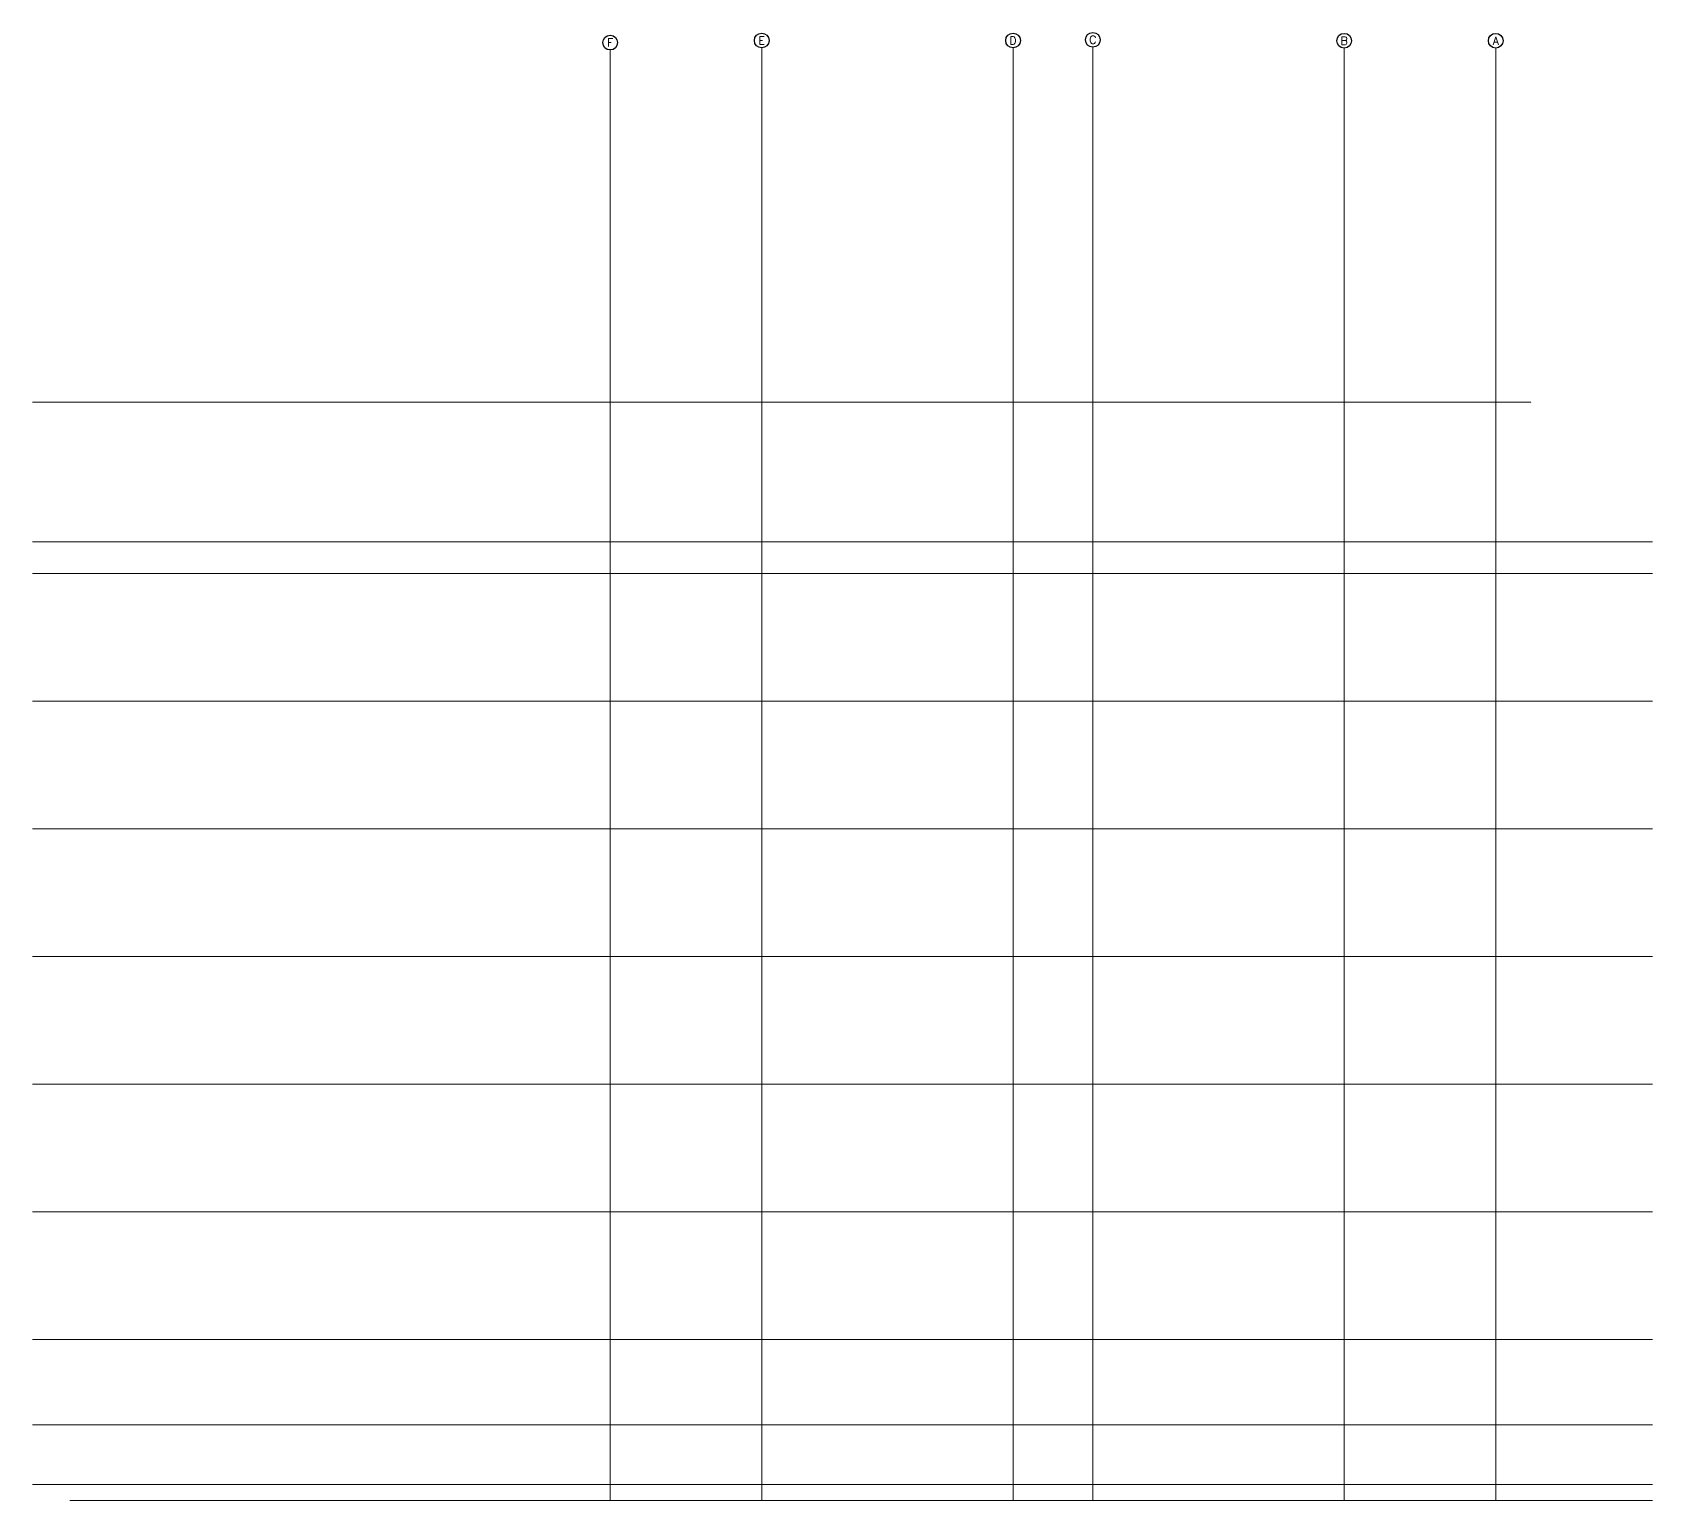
# Model space of a CAD drawing. Header units: inches. Extents: x 841 to 14134, y -5681 to -3225.
# Drawn here: x 4601 to 7037, y -5433 to -3225 of the extents above; entities that cross this region are included whole.
import ezdxf
from ezdxf.enums import TextEntityAlignment as Align

# ---------------------------------------------------------------- set-up
doc = ezdxf.new("R2010")
doc.units = ezdxf.units.IN
doc.header["$MEASUREMENT"] = 0
doc.linetypes.add('NBK_CenterX2', pattern=[1.083333, 0.666667, -0.125, 0.166667, -0.125])
doc.layers.add('!Gridline', color=112, linetype='NBK_CenterX2', lineweight=5)
doc.layers.add('!Gridline @ 1', color=112, linetype='NBK_CenterX2', lineweight=5)
doc.styles.add('Arial Narrow Bold', font='')
doc.styles.add('Romans', font='romans.shx', dxfattribs={"width": 0.8})
doc.styles.get('Arial Narrow Bold').set_extended_font_data('Arial Narrow', bold=True)

# ---------------------------------------------------------------- blocks, each defined once
blk = doc.blocks.new('SYM_Gridline')
at = {"linetype": 'Continuous', "lineweight": 30}
blk.add_circle((0, 0), 0.25, dxfattribs=at)
at = {"style": 'Arial Narrow Bold'}
blk.add_attdef('GRIDLINE', text='', height=0.2, dxfattribs=at).set_placement((0, 0), align=Align.MIDDLE_CENTER)

msp = doc.modelspace()

# ---------------------------------------------------------------- linework, layer by layer
at = {"layer": '!Gridline'}
for p, q in [((5469.5, -5433.1), (5469.5, -3251)), ((5697.5, -5433.1, 22.6), (5697.5, -3247.9, -1349.3)), ((6075.5, -5433.1, 24), (6075.5, -3247.9, -1349.3)), ((6195.5, -5433.1, 24.7), (6195.5, -3246.8, -1349.3)), ((6573.5, -5433.1, 23.8), (6573.5, -3248.2, -1349.3)), ((6801.5, -5433.1, 23.8), (6801.5, -3248.2, -1349.3)), ((4600.5, -3780.7), (6854.9, -3780.7)), ((4600.5, -3990.7), (7037.4, -3990.7)), ((4600.5, -4038.7), (7037.4, -4038.7)), ((4600.5, -4230.7), (7037.4, -4230.7)), ((4600.5, -4422.7), (7037.4, -4422.7)), ((4600.5, -4614.7), (7037.4, -4614.7)), ((4600.5, -4806.7), (7037.4, -4806.7)), ((4600.5, -4998.7), (7037.4, -4998.7)), ((4600.5, -5190.7), (7037.4, -5190.7)), ((4600.5, -5409.1), (7037.4, -5409.1))]:
    msp.add_line(p, q, dxfattribs=at)
at = {"layer": '!Gridline', "elevation": -1349.3}
msp.add_lwpolyline([(4600.5, -5319.2), (4728.7, -5319.2), (4746.7, -5319.2), (7037.4, -5319.2)], dxfattribs=at)
at = {"layer": '!Gridline'}
msp.add_lwpolyline([(4656.7, -5433.1), (4820.5, -5433.1), (4820.5, -5433.1), (7037.4, -5433.1)], dxfattribs=at)

# ---------------------------------------------------------------- block references
at = {"layer": '!Gridline @ 1'}
ref = msp.add_blockref('SYM_Gridline', (5469.5, -3239.9, -1349.3), dxfattribs=dict(at, xscale=44.362109156343, yscale=44.362109156343, zscale=44.362109156343))
ref.add_attrib('GRIDLINE', 'F', dxfattribs={"layer": '0', "height": 12, "style": 'Romans'}).set_placement((5469.5, -3239.9, -13.7), align=Align.MIDDLE_CENTER)
ref = msp.add_blockref('SYM_Gridline', (5697.5, -3236.8, -1349.3), dxfattribs=dict(at, xscale=44.362109156343, yscale=44.362109156343, zscale=44.362109156343))
ref.add_attrib('GRIDLINE', 'E', dxfattribs={"layer": '0', "height": 12, "style": 'Romans'}).set_placement((5697.5, -3236.8, -13.7), align=Align.MIDDLE_CENTER)
ref = msp.add_blockref('SYM_Gridline', (6075.5, -3236.8, -1349.3), dxfattribs=dict(at, xscale=44.362109156343, yscale=44.362109156343, zscale=44.362109156343))
ref.add_attrib('GRIDLINE', 'D', dxfattribs={"layer": '0', "height": 12, "style": 'Romans'}).set_placement((6075.5, -3236.8, -13.7), align=Align.MIDDLE_CENTER)
ref = msp.add_blockref('SYM_Gridline', (6195.5, -3235.7, -1349.3), dxfattribs=dict(at, xscale=44.362109156343, yscale=44.362109156343, zscale=44.362109156343))
ref.add_attrib('GRIDLINE', 'C', dxfattribs={"layer": '0', "height": 12, "style": 'Romans'}).set_placement((6195.5, -3235.7, -13.7), align=Align.MIDDLE_CENTER)
ref = msp.add_blockref('SYM_Gridline', (6573.5, -3237.1, -1349.3), dxfattribs=dict(at, xscale=44.362109156343, yscale=44.362109156343, zscale=44.362109156343))
ref.add_attrib('GRIDLINE', 'B', dxfattribs={"layer": '0', "height": 12, "style": 'Romans'}).set_placement((6573.5, -3237.1, -13.7), align=Align.MIDDLE_CENTER)
ref = msp.add_blockref('SYM_Gridline', (6801.5, -3237.1, -1349.3), dxfattribs=dict(at, xscale=44.362109156343, yscale=44.362109156343, zscale=44.362109156343))
ref.add_attrib('GRIDLINE', 'A', dxfattribs={"layer": '0', "height": 12, "style": 'Romans'}).set_placement((6801.5, -3237.1, -13.7), align=Align.MIDDLE_CENTER)

doc.saveas('drawing.dxf')
